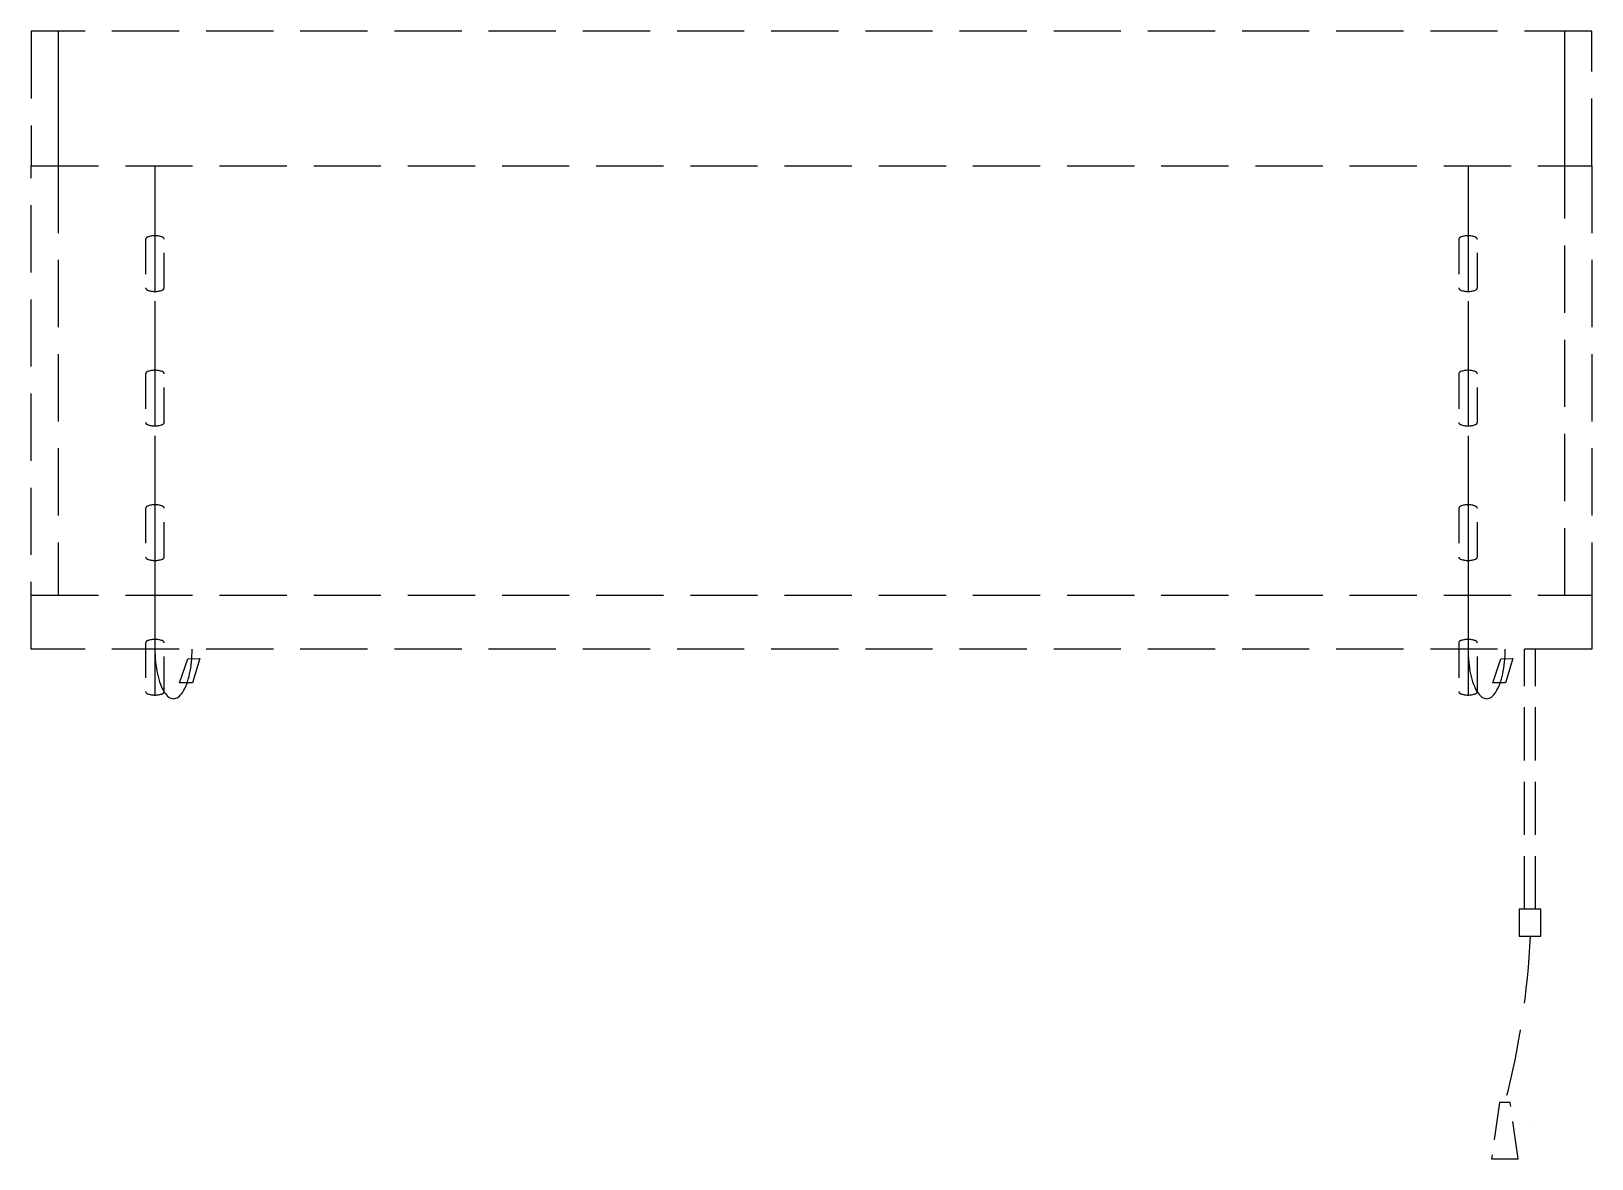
# Model space of a CAD drawing. Header units: millimetres. Extents: x 0 to 580, y -419 to 0.
import ezdxf

# ---------------------------------------------------------------- set-up
doc = ezdxf.new("R2010")
doc.units = ezdxf.units.MM
doc.header["$MEASUREMENT"] = 0
doc.linetypes.add('ACAD_ISO03W100', pattern=[30, 12, -18])
doc.linetypes.add('DASH', pattern=[0.35, 0.25, -0.1])

msp = doc.modelspace()

# ---------------------------------------------------------------- linework, layer by layer
at = {"color": 8, "ltscale": 1000}
for p, q in [((10, 0), (10, -49.99)), ((570.02, -49.99), (570.02, 0.01))]:
    msp.add_line(p, q, dxfattribs=at)
at = {"color": 250, "linetype": 'ACAD_ISO03W100', "ltscale": 5}
for p, q in [((45.99, -50.33), (45.99, -96.7)), ((534.03, -50.33), (534.03, -96.7)), ((45.99, -100.33), (45.99, -146.7)), ((534.03, -100.33), (534.03, -146.7)), ((45.99, -150.33), (45.99, -196.7)), ((534.03, -150.33), (534.03, -196.7)), ((45.99, -188.96), (45.99, -229.64)), ((534.03, -188.96), (534.03, -229.64)), ((45.99, -200.33), (45.99, -246.7)), ((534.03, -200.33), (534.03, -246.7))]:
    msp.add_line(p, q, dxfattribs=at)
at = {"color": 8, "linetype": 'DASH', "ltscale": 79.011213}
for p, q in [((555.06, -326.31), (555.06, -229.63)), ((559.06, -326.31), (559.06, -229.63))]:
    msp.add_line(p, q, dxfattribs=at)
at = {"color": 250, "linetype": 'DASH', "ltscale": 51.932059}
for p, q in [((55.14, -242.16), (58.15, -233.24)), ((58.15, -233.24), (62.65, -233.06)), ((58.15, -233.24), (58.15, -233.24)), ((62.65, -233.06), (59.89, -242.16)), ((543.18, -242.16), (546.19, -233.24)), ((546.19, -233.24), (550.69, -233.06)), ((546.19, -233.24), (546.19, -233.24)), ((550.69, -233.06), (547.93, -242.16)), ((59.89, -242.16), (55.14, -242.16)), ((547.93, -242.16), (543.18, -242.16))]:
    msp.add_line(p, q, dxfattribs=at)
at = {"linetype": 'DASH', "ltscale": 100}
for points in [[(580.02, 0.01), (0, 0), (0, -49.99), (580.02, -49.99)], [(0, -209.64), (580.02, -209.64), (580.02, -229.63), (0, -229.63)]]:
    msp.add_lwpolyline(points, close=True, dxfattribs=at)
for points in [[(10, -229.63), (10, -229.64), (0, -229.64), (0, -49.99), (10, -49.99), (10, -209.64)], [(570.02, -209.64), (570.02, -49.99), (580.02, -49.99), (580.02, -229.63), (570.02, -229.63)]]:
    msp.add_lwpolyline(points, dxfattribs=at)
at = {"color": 250, "linetype": 'DASH', "ltscale": 51.932059}
for points in [[(42.53, -95.4, 0.261962), (43.22, -96.21, 0.17831), (48.74, -96.21, 0.261962), (49.44, -95.4), (49.44, -77.31, 0.261962), (48.74, -76.49, 0.17831), (43.22, -76.49, 0.261962), (42.53, -77.31)], [(530.57, -95.4, 0.261962), (531.27, -96.21, 0.17831), (536.79, -96.21, 0.261962), (537.48, -95.4), (537.48, -77.31, 0.261962), (536.79, -76.49, 0.17831), (531.27, -76.49, 0.261962), (530.57, -77.31)], [(42.53, -145.4, 0.261962), (43.22, -146.21, 0.17831), (48.74, -146.21, 0.261962), (49.44, -145.4), (49.44, -127.31, 0.261962), (48.74, -126.49, 0.17831), (43.22, -126.49, 0.261962), (42.53, -127.31)], [(530.57, -145.4, 0.261962), (531.27, -146.21, 0.17831), (536.79, -146.21, 0.261962), (537.48, -145.4), (537.48, -127.31, 0.261962), (536.79, -126.49, 0.17831), (531.27, -126.49, 0.261962), (530.57, -127.31)], [(42.53, -195.4, 0.261962), (43.22, -196.21, 0.17831), (48.74, -196.21, 0.261962), (49.44, -195.4), (49.44, -177.31, 0.261962), (48.74, -176.49, 0.17831), (43.22, -176.49, 0.261962), (42.53, -177.31)], [(530.57, -195.4, 0.261962), (531.27, -196.21, 0.17831), (536.79, -196.21, 0.261962), (537.48, -195.4), (537.48, -177.31, 0.261962), (536.79, -176.49, 0.17831), (531.27, -176.49, 0.261962), (530.57, -177.31)], [(42.53, -245.4, 0.261962), (43.22, -246.21, 0.17831), (48.74, -246.21, 0.261962), (49.44, -245.4), (49.44, -227.31, 0.261962), (48.74, -226.49, 0.17831), (43.22, -226.49, 0.261962), (42.53, -227.31)], [(530.57, -245.4, 0.261962), (531.27, -246.21, 0.17831), (536.79, -246.21, 0.261962), (537.48, -245.4), (537.48, -227.31, 0.261962), (536.79, -226.49, 0.17831), (531.27, -226.49, 0.261962), (530.57, -227.31)]]:
    msp.add_lwpolyline(points, format="xyb", close=True, dxfattribs=at)
at = {"color": 8, "linetype": 'DASH', "ltscale": 100}
msp.add_lwpolyline([(561.06, -326.31), (553.06, -326.31), (553.06, -336.31), (561.06, -336.31)], close=True, dxfattribs=at)
at = {"color": 8, "linetype": 'DASH', "ltscale": 56.076579}
msp.add_lwpolyline([(542.72, -419.04), (552.66, -419.04), (549.66, -398.15), (545.72, -398.15)], close=True, dxfattribs=at)
at = {"color": 250, "linetype": 'ACAD_ISO03W100', "ltscale": 5}
for centre in [(52.9, -229.64), (52.9, -229.64), (540.94, -229.64), (540.94, -229.64)]:
    msp.add_ellipse(centre, major_axis=(0, -18.41), ratio=0.375275, start_param=4.712389, end_param=7.853982, dxfattribs=at)
at = {"color": 8, "linetype": 'DASH', "ltscale": 100, "extrusion": (0, 0, -1)}
for centre, major_axis, ratio, start_param, end_param in [((433.5, -349.14), (28.99, 190.5), 0.632525, 1.407755, 1.733838), ((531.95, -423.68), (5.61, 67.96), 0.361532, 1.261273, 1.261274)]:
    msp.add_ellipse(centre, major_axis=major_axis, ratio=ratio, start_param=start_param, end_param=end_param, dxfattribs=at)

doc.saveas('drawing.dxf')
